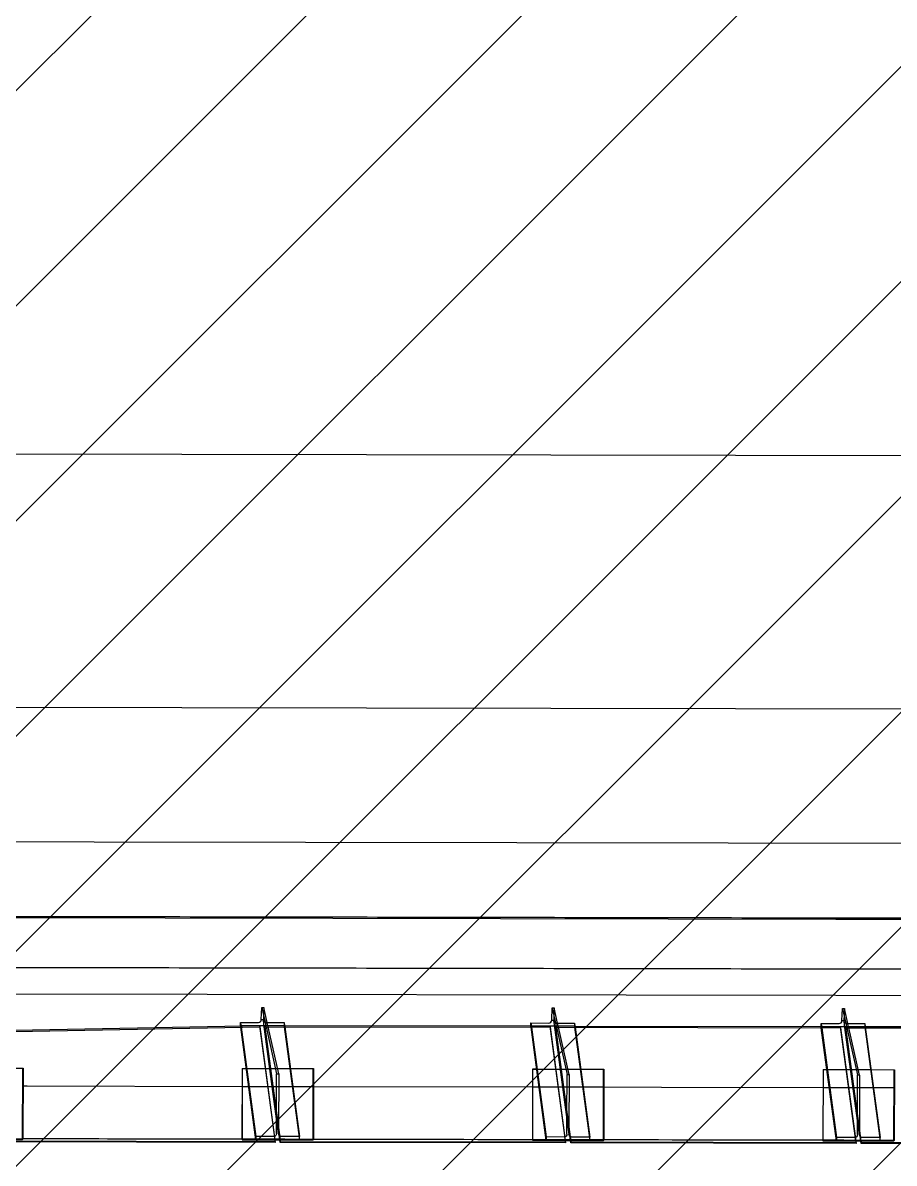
# Model space of a CAD drawing. Header units: metres. Extents: x -1147 to -802, y 5 to 567.
# Drawn here: x -1048.88 to -1045.445, y 509.454 to 513.952 of the extents above; entities that cross this region are included whole.
import ezdxf

# ---------------------------------------------------------------- set-up
doc = ezdxf.new("R2010")
doc.units = ezdxf.units.M
doc.layers.add('A-DETL-GENF', color=7, linetype='Continuous', lineweight=9)
doc.layers.add('A-GENM', color=7, linetype='Continuous', lineweight=35)

# ---------------------------------------------------------------- blocks, each defined once
blk = doc.blocks.new('T2DPAA-T2D-C3S-RW-M2D-100010_dwg-40802999-DRG-2873010 - GENERAL ARRANGEMENT PLAN')
at = {"color": 9, "lineweight": 25, "true_color": 0xc3c3c3}
for p, q in [((15.7954, -587.9912), (17.071, -592.8257)), ((16.1041, -593.0809), (14.8285, -588.2463)), ((14.317, -588.3813), (14.569, -589.3366)), ((14.0269, -588.4578), (15.0252, -592.2413)), ((13.7368, -588.5344), (14.7351, -592.3179)), ((13.5692, -589.3297), (13.5651, -589.3139)), ((13.7854, -590.149), (13.5692, -589.3297)), ((14.569, -589.3366), (15.2068, -591.7538)), ((13.7919, -590.1738), (13.7854, -590.149)), ((13.8112, -590.2467), (13.7919, -590.1738)), ((13.8157, -590.264), (13.8113, -590.2472)), ((13.8221, -590.2882), (13.8165, -590.267)), ((13.8358, -590.34), (13.8221, -590.2882)), ((13.8568, -590.4197), (13.8363, -590.3418)), ((14.0775, -591.2559), (13.8571, -590.4208)), ((14.084, -591.2806), (14.0775, -591.2559)), ((14.1032, -591.3536), (14.084, -591.2806)), ((14.1078, -591.3709), (14.1034, -591.3541)), ((14.1142, -591.3951), (14.1086, -591.3738)), ((14.1279, -591.4469), (14.1142, -591.3951)), ((14.1489, -591.5265), (14.1283, -591.4486)), ((14.207, -591.7469), (14.1492, -591.5276)), ((14.3696, -592.363), (14.207, -591.7469)), ((15.2068, -591.7538), (15.5926, -593.2158)), ((15.0252, -592.2413), (15.3025, -593.2924)), ((14.7351, -592.3179), (15.0125, -593.3689)), ((14.376, -592.3872), (14.3696, -592.363)), ((14.3952, -592.4601), (14.376, -592.3872)), ((14.3998, -592.4775), (14.3954, -592.4607)), ((14.4063, -592.5022), (14.4006, -592.4805)), ((14.4199, -592.5535), (14.4063, -592.5022)), ((14.441, -592.6336), (14.4203, -592.5553))]:
    blk.add_line(p, q, dxfattribs=at)
blk = doc.blocks.new('T2DPAA-T2D-PWC-RW-M2D-100010_RoadDesign_rvt-1-DRG-2873010 - GENERAL ARRANGEMENT PLAN')
at = {"color": 254, "lineweight": 18, "true_color": 0xe3e3e3, "rotation": 75.11694444444437}
blk.add_blockref('T2DPAA-T2D-C3S-RW-M2D-100010_dwg-40802999-DRG-2873010 - GENERAL ARRANGEMENT PLAN', (-1722.337, 648.0105), dxfattribs=at)
blk = doc.blocks.new('CappingBeam_RS39B_CB01A - CappingBeam_RS39B_CB01A-57939457-DRG-2873010 - GENERAL ARRANGEMENT PLAN')
at = {"layer": 'A-GENM', "color": 9, "lineweight": 25, "true_color": 0xbebebe}
blk.add_open_spline([(97.2598, 41.6293), (97.3052, 41.4575), (97.3786, 41.1792), (97.4521, 40.9008), (97.4802, 40.7942)], degree=3, knots=[0.63970572, 0.63970572, 0.63970572, 0.63970572, 0.66666667, 0.68339581, 0.68339581, 0.68339581, 0.68339581], dxfattribs=at)
at = {"layer": 'A-GENM', "color": 253, "lineweight": 25, "true_color": 0xa3a3a3}
for points in [[(97.2598, 41.6293), (97.3052, 41.4575), (97.3505, 41.2858), (97.3958, 41.114)], [(97.3958, 41.114), (97.4239, 41.0074), (97.4521, 40.9008), (97.4802, 40.7942)], [(97.4802, 40.7942), (97.4847, 40.777), (97.4893, 40.7597), (97.4938, 40.7425)], [(97.4938, 40.7425), (97.5003, 40.7182), (97.5067, 40.6938), (97.5131, 40.6695)], [(97.5132, 40.669), (97.5149, 40.6627), (97.5165, 40.6565), (97.5182, 40.6502)], [(97.5182, 40.6502), (97.5247, 40.6255), (97.5312, 40.6009), (97.5377, 40.5762)], [(97.5378, 40.5757), (97.5424, 40.5583), (97.547, 40.5409), (97.5516, 40.5235)], [(97.5519, 40.5224), (97.6253, 40.2441), (97.6988, 39.9657), (97.7722, 39.6873)], [(97.7722, 39.6873), (97.7768, 39.6701), (97.7814, 39.6528), (97.7859, 39.6356)], [(97.7859, 39.6356), (97.7923, 39.6113), (97.7987, 39.587), (97.8051, 39.5627)], [(97.8053, 39.5621), (97.8069, 39.5559), (97.8086, 39.5496), (97.8103, 39.5433)], [(97.8103, 39.5433), (97.8122, 39.5359), (97.8142, 39.5285), (97.8161, 39.5211)], [(97.8161, 39.5211), (97.8207, 39.5039), (97.8252, 39.4866), (97.8298, 39.4693)], [(97.8299, 39.4689), (97.8345, 39.4515), (97.8391, 39.4341), (97.8437, 39.4167)], [(97.844, 39.4156), (97.9174, 39.1371), (97.9909, 38.8587), (98.0644, 38.5802)], [(98.0644, 38.5802), (98.0689, 38.563), (98.0735, 38.5457), (98.078, 38.5285)], [(98.078, 38.5285), (98.0844, 38.5042), (98.0908, 38.4799), (98.0973, 38.4556)], [(98.0974, 38.455), (98.0991, 38.4488), (98.1007, 38.4425), (98.1024, 38.4362)], [(98.1024, 38.4362), (98.1089, 38.4115), (98.1154, 38.3869), (98.1219, 38.3622)], [(98.122, 38.3618), (98.1266, 38.3444), (98.1312, 38.327), (98.1358, 38.3096)]]:
    blk.add_open_spline(points, degree=3, dxfattribs=at)
at = {"layer": 'A-GENM', "color": 9, "lineweight": 25, "true_color": 0xbebebe}
for points in [[(97.4802, 40.7942), (97.4847, 40.777), (97.4893, 40.7597), (97.4938, 40.7425)], [(97.4938, 40.7425), (97.5003, 40.7182), (97.5067, 40.6938), (97.5131, 40.6695)], [(97.5132, 40.669), (97.5149, 40.6627), (97.5165, 40.6565), (97.5182, 40.6502)], [(97.5182, 40.6502), (97.5247, 40.6255), (97.5312, 40.6009), (97.5377, 40.5762)], [(97.5378, 40.5757), (97.5424, 40.5583), (97.547, 40.5409), (97.5516, 40.5235)], [(97.5519, 40.5224), (97.6253, 40.2441), (97.6988, 39.9657), (97.7722, 39.6873)], [(97.7722, 39.6873), (97.7768, 39.6701), (97.7814, 39.6528), (97.7859, 39.6356)], [(97.7859, 39.6356), (97.7923, 39.6113), (97.7987, 39.587), (97.8051, 39.5627)], [(97.8053, 39.5621), (97.8069, 39.5559), (97.8086, 39.5496), (97.8103, 39.5433)], [(97.8103, 39.5433), (97.8122, 39.5359), (97.8142, 39.5285), (97.8161, 39.5211)], [(97.8161, 39.5211), (97.8207, 39.5039), (97.8252, 39.4866), (97.8298, 39.4693)], [(97.8299, 39.4689), (97.8345, 39.4515), (97.8391, 39.4341), (97.8437, 39.4167)], [(97.844, 39.4156), (97.9174, 39.1371), (97.9909, 38.8587), (98.0644, 38.5802)], [(98.0644, 38.5802), (98.0689, 38.563), (98.0735, 38.5457), (98.078, 38.5285)], [(98.078, 38.5285), (98.0844, 38.5042), (98.0908, 38.4799), (98.0973, 38.4556)], [(98.0974, 38.455), (98.0991, 38.4488), (98.1007, 38.4425), (98.1024, 38.4362)], [(98.1024, 38.4362), (98.1089, 38.4115), (98.1154, 38.3869), (98.1219, 38.3622)], [(98.122, 38.3618), (98.1266, 38.3444), (98.1312, 38.327), (98.1358, 38.3096)]]:
    blk.add_open_spline(points, degree=3, dxfattribs=at)
blk = doc.blocks.new('SCR_NW_3 - SCR_NW_3-66978935-DRG-2873010 - GENERAL ARRANGEMENT PLAN')
at = {"layer": 'A-GENM', "color": 253, "lineweight": 25, "true_color": 0xa3a3a3}
for p, q in [((0.0629, 0.4559), (0, 0)), ((0, -0.004), (0.0629, 0.452)), ((0.0629, 0.452), (0.0629, 0.4559)), ((0.0629, 0.4559), (0.1388, 0.4559)), ((1.1876, 0.452), (0.0629, 0.452)), ((0.1388, 0.4559), (1.1116, 0.4559)), ((1.1116, 0.4559), (1.1876, 0.4559)), ((1.1247, -0.004), (1.1876, 0.452)), ((1.1876, 0.4559), (1.1256, 0.006)), ((1.1876, 0.452), (1.1876, 0.4559)), ((0, 0), (0, -0.0039)), ((1.1247, 0), (0.0006, 0)), ((1.1256, 0.006), (1.1247, 0)), ((0, -0.0039), (1.1247, -0.004)), ((1.1247, 0), (1.1247, -0.004))]:
    blk.add_line(p, q, dxfattribs=at)
blk = doc.blocks.new('SCR_NW_4 - SCR_NW_4-66978936-DRG-2873010 - GENERAL ARRANGEMENT PLAN')
at = {"layer": 'A-GENM', "color": 253, "lineweight": 25, "true_color": 0xa3a3a3}
for p, q in [((0.0628, 0.452), (0, -0.0039)), ((0.0008, 0.006), (0.0628, 0.4559)), ((0.0629, 0.452), (0.0629, 0.4559)), ((0.0629, 0.4559), (1.1108, 0.4559)), ((1.1867, 0.452), (0.0629, 0.452)), ((1.1108, 0.4559), (1.1867, 0.4559)), ((1.1862, 0.4519), (1.125, 0)), ((1.125, -0.004), (1.1867, 0.4519)), ((1.1867, 0.4559), (1.1862, 0.452)), ((1.1867, 0.452), (1.1867, 0.4559)), ((0, 0), (0.0008, 0.006)), ((0, 0), (0, -0.0039)), ((1.125, 0), (0.0006, 0)), ((0, -0.0039), (1.125, -0.004)), ((1.125, 0), (1.125, -0.004))]:
    blk.add_line(p, q, dxfattribs=at)
blk = doc.blocks.new('SCR_NW_5 - SCR_NW_5-66978937-DRG-2873010 - GENERAL ARRANGEMENT PLAN')
at = {"layer": 'A-GENM', "color": 253, "lineweight": 25, "true_color": 0xa3a3a3}
for p, q in [((0.0618, 0.452), (0, -0.0039)), ((0.0008, 0.006), (0.0618, 0.4559)), ((0.0618, 0.4559), (0.0618, 0.452)), ((0.0618, 0.4559), (1.1105, 0.4559)), ((1.1865, 0.452), (0.0618, 0.452)), ((1.1105, 0.4559), (1.1865, 0.4559)), ((1.1248, -0.0039), (1.1865, 0.452)), ((1.1859, 0.452), (1.1256, 0.006)), ((1.1865, 0.4559), (1.1859, 0.452)), ((1.1865, 0.4559), (1.1865, 0.452)), ((0, 0), (0.0008, 0.006)), ((0, 0), (0, -0.0039)), ((1.1248, 0), (0.0006, 0)), ((1.1256, 0.006), (1.1248, 0)), ((1.1248, -0.0039), (1.1248, 0)), ((0, -0.0039), (1.1248, -0.0039))]:
    blk.add_line(p, q, dxfattribs=at)
blk = doc.blocks.new('SCR_NW_6 - SCR_NW_6-66978938-DRG-2873010 - GENERAL ARRANGEMENT PLAN')
at = {"layer": 'A-GENM', "color": 253, "lineweight": 25, "true_color": 0xa3a3a3}
for p, q in [((0.0617, 0.4517), (0, -0.0039)), ((0.0008, 0.006), (0.0617, 0.4557)), ((0.0617, 0.4557), (0.0617, 0.4518)), ((0.0617, 0.4557), (1.1833, 0.4322)), ((1.1833, 0.4282), (0.0617, 0.4518)), ((1.1833, 0.4281), (1.1248, -0.004)), ((1.1256, 0.006), (1.1828, 0.4281)), ((1.1828, 0.4282), (1.1833, 0.4319)), ((1.1833, 0.4322), (1.1833, 0.4282)), ((0, 0), (0.0008, 0.006)), ((0, 0), (0, -0.0039)), ((1.1248, 0), (0.0006, 0)), ((1.1247, 0), (1.1256, 0.006)), ((1.1248, -0.004), (1.1248, 0)), ((0, -0.0039), (1.1248, -0.004))]:
    blk.add_line(p, q, dxfattribs=at)
blk = doc.blocks.new('PLATE ph - PLATE ph-V5-DRG-2873010 - GENERAL ARRANGEMENT PLAN')
at = {"layer": 'A-GENM', "color": 253, "lineweight": 25, "true_color": 0xa3a3a3}
for p, q in [((-1146.1557, 509.8219), (-1146.1562, 509.5419)), ((-1146.1557, 509.8219), (-1146.1546, 509.8232)), ((-1146.1403, 509.8218), (-1146.1557, 509.8219)), ((-1146.1551, 509.5433), (-1146.1546, 509.8219)), ((-1146.1546, 509.8232), (-1146.1405, 509.8232)), ((-1146.1405, 509.8232), (-1146.0651, 509.823)), ((-1146.0649, 509.8217), (-1146.1403, 509.8218)), ((-1146.0645, 509.823), (-1146.0471, 509.8229)), ((-1146.0469, 509.8216), (-1146.0643, 509.8217)), ((-1146.0428, 509.8229), (-1146.0166, 509.8229)), ((-1146.0163, 509.8216), (-1146.0426, 509.8216)), ((-1146.0166, 509.8229), (-1145.9685, 509.8228)), ((-1145.9684, 509.8214), (-1146.0163, 509.8216)), ((-1145.9667, 509.8228), (-1145.8746, 509.8225)), ((-1145.8758, 509.8212), (-1145.9665, 509.8214)), ((-1145.8763, 509.5413), (-1145.8758, 509.8212)), ((-1145.8746, 509.8225), (-1145.8758, 509.8212)), ((-1145.8746, 509.8225), (-1145.8751, 509.5426)), ((-1146.1551, 509.5433), (-1146.1562, 509.5419)), ((-1146.1562, 509.5419), (-1146.0268, 509.5417)), ((-1146.1024, 509.5431), (-1146.1551, 509.5433)), ((-1146.027, 509.543), (-1146.1024, 509.5431)), ((-1146.0268, 509.5417), (-1146.0068, 509.5416)), ((-1146.007, 509.5429), (-1146.0264, 509.543)), ((-1145.9304, 509.5428), (-1146.007, 509.5429)), ((-1146.0068, 509.5416), (-1145.8763, 509.5413)), ((-1145.8763, 509.5426), (-1145.9304, 509.5428)), ((-1145.8763, 509.5413), (-1145.8751, 509.5426))]:
    blk.add_line(p, q, dxfattribs=at)
blk = doc.blocks.new('PLATE ph - PLATE ph-V6-DRG-2873010 - GENERAL ARRANGEMENT PLAN')
at = {"layer": 'A-GENM', "color": 253, "lineweight": 25, "true_color": 0xa3a3a3}
for p, q in [((-1147.3007, 509.8239), (-1147.3012, 509.544)), ((-1147.3007, 509.8239), (-1147.2996, 509.8252)), ((-1147.2846, 509.8239), (-1147.3007, 509.8239)), ((-1147.3001, 509.5453), (-1147.2996, 509.8239)), ((-1147.2996, 509.8252), (-1147.2848, 509.8252)), ((-1147.2848, 509.8252), (-1147.2094, 509.825)), ((-1147.2092, 509.8237), (-1147.2846, 509.8239)), ((-1147.2088, 509.825), (-1147.1915, 509.825)), ((-1147.1913, 509.8237), (-1147.2087, 509.8237)), ((-1147.1872, 509.825), (-1147.1615, 509.8249)), ((-1147.1612, 509.8236), (-1147.1871, 509.8236)), ((-1147.1615, 509.8249), (-1147.1129, 509.8248)), ((-1147.1127, 509.8235), (-1147.1612, 509.8236)), ((-1147.1111, 509.8248), (-1147.0196, 509.8246)), ((-1147.0208, 509.8233), (-1147.1109, 509.8235)), ((-1147.0213, 509.5433), (-1147.0208, 509.8233)), ((-1147.0196, 509.8246), (-1147.0208, 509.8233)), ((-1147.0196, 509.8246), (-1147.0201, 509.5447)), ((-1147.3001, 509.5453), (-1147.3012, 509.544)), ((-1147.3012, 509.544), (-1147.1718, 509.5437)), ((-1147.2474, 509.5452), (-1147.3001, 509.5453)), ((-1147.172, 509.545), (-1147.2474, 509.5452)), ((-1147.1718, 509.5437), (-1147.1518, 509.5436)), ((-1147.152, 509.545), (-1147.1714, 509.545)), ((-1147.0754, 509.5448), (-1147.152, 509.545)), ((-1147.1518, 509.5436), (-1147.0213, 509.5433)), ((-1147.0213, 509.5447), (-1147.0754, 509.5448)), ((-1147.0213, 509.5433), (-1147.0201, 509.5447))]:
    blk.add_line(p, q, dxfattribs=at)
blk = doc.blocks.new('PLATE ph - PLATE ph-V7-DRG-2873010 - GENERAL ARRANGEMENT PLAN')
at = {"layer": 'A-GENM', "color": 253, "lineweight": 25, "true_color": 0xa3a3a3}
for p, q in [((-1148.4455, 509.8259), (-1148.446, 509.546)), ((-1148.4455, 509.8259), (-1148.4443, 509.8273)), ((-1148.4294, 509.8259), (-1148.4455, 509.8259)), ((-1148.4448, 509.5473), (-1148.4443, 509.8259)), ((-1148.4443, 509.8273), (-1148.4296, 509.8272)), ((-1148.4296, 509.8272), (-1148.3541, 509.827)), ((-1148.3539, 509.8257), (-1148.4294, 509.8259)), ((-1148.3536, 509.827), (-1148.3362, 509.827)), ((-1148.3361, 509.8257), (-1148.3534, 509.8257)), ((-1148.332, 509.827), (-1148.3063, 509.8269)), ((-1148.306, 509.8256), (-1148.3318, 509.8257)), ((-1148.3063, 509.8269), (-1148.2576, 509.8268)), ((-1148.2574, 509.8255), (-1148.306, 509.8256)), ((-1148.2558, 509.8268), (-1148.1644, 509.8266)), ((-1148.1655, 509.8253), (-1148.2556, 509.8255)), ((-1148.166, 509.5454), (-1148.1655, 509.8253)), ((-1148.1644, 509.8266), (-1148.1655, 509.8253)), ((-1148.1644, 509.8266), (-1148.1649, 509.5467)), ((-1148.4448, 509.5473), (-1148.446, 509.546)), ((-1148.446, 509.546), (-1148.3166, 509.5457)), ((-1148.3921, 509.5472), (-1148.4448, 509.5473)), ((-1148.3167, 509.547), (-1148.3921, 509.5472)), ((-1148.3166, 509.5457), (-1148.2965, 509.5457)), ((-1148.2967, 509.547), (-1148.3162, 509.547)), ((-1148.2202, 509.5468), (-1148.2967, 509.547)), ((-1148.2965, 509.5457), (-1148.166, 509.5454)), ((-1148.166, 509.5467), (-1148.2202, 509.5468)), ((-1148.166, 509.5454), (-1148.1649, 509.5467))]:
    blk.add_line(p, q, dxfattribs=at)
blk = doc.blocks.new('PLATE ph - PLATE ph-V8-DRG-2873010 - GENERAL ARRANGEMENT PLAN')
at = {"layer": 'A-GENM', "color": 253, "lineweight": 25, "true_color": 0xa3a3a3}
for p, q in [((-1149.5902, 509.828), (-1149.5907, 509.5481)), ((-1149.5902, 509.828), (-1149.5891, 509.8293)), ((-1149.5741, 509.8279), (-1149.5902, 509.828)), ((-1149.5896, 509.5494), (-1149.5891, 509.828)), ((-1149.5891, 509.8293), (-1149.5743, 509.8293)), ((-1149.5743, 509.8293), (-1149.4989, 509.8291)), ((-1149.4987, 509.8278), (-1149.5741, 509.8279)), ((-1149.4983, 509.8291), (-1149.481, 509.829)), ((-1149.4808, 509.8277), (-1149.4982, 509.8278)), ((-1149.4789, 509.829), (-1149.4765, 509.829)), ((-1149.4764, 509.8277), (-1149.4787, 509.8277)), ((-1149.4759, 509.829), (-1149.451, 509.829)), ((-1149.4508, 509.8277), (-1149.4757, 509.8277)), ((-1149.451, 509.829), (-1149.4024, 509.8289)), ((-1149.4022, 509.8275), (-1149.4508, 509.8277)), ((-1149.4006, 509.8289), (-1149.3091, 509.8287)), ((-1149.3103, 509.8273), (-1149.4004, 509.8275)), ((-1149.3108, 509.5474), (-1149.3103, 509.8273)), ((-1149.3091, 509.8287), (-1149.3103, 509.8273)), ((-1149.3091, 509.8287), (-1149.3096, 509.5487)), ((-1149.5896, 509.5494), (-1149.5907, 509.5481)), ((-1149.5907, 509.5481), (-1149.4613, 509.5478)), ((-1149.5369, 509.5493), (-1149.5896, 509.5494)), ((-1149.4615, 509.5491), (-1149.5369, 509.5493)), ((-1149.4613, 509.5478), (-1149.4413, 509.5477)), ((-1149.4415, 509.549), (-1149.461, 509.5491)), ((-1149.3649, 509.5489), (-1149.4415, 509.549)), ((-1149.4413, 509.5477), (-1149.3108, 509.5474)), ((-1149.3108, 509.5487), (-1149.3649, 509.5489)), ((-1149.3108, 509.5474), (-1149.3096, 509.5487))]:
    blk.add_line(p, q, dxfattribs=at)
blk = doc.blocks.new('POST_3000_1C_360UB2 - 1C-68650420-DRG-2873010 - GENERAL ARRANGEMENT PLAN')
at = {"layer": 'A-GENM', "color": 253, "lineweight": 25, "true_color": 0xa3a3a3}
for p, q in [((-1146.0813, 510.0164), (-1146.0796, 510.0643)), ((-1146.0796, 510.0643), (-1146.0727, 510.0341)), ((-1146.0796, 510.0643), (-1146.0716, 510.0643)), ((-1146.0716, 510.0643), (-1146.0733, 510.0164)), ((-1146.058, 510.0045), (-1146.0716, 510.0643)), ((-1146.1635, 509.9919), (-1146.1634, 510.0047)), ((-1145.9915, 509.9915), (-1146.1635, 509.9919)), ((-1146.1629, 509.9879), (-1146.1635, 509.9918)), ((-1146.1634, 510.0047), (-1146.1617, 509.9922)), ((-1146.1634, 510.0047), (-1146.0928, 510.0046)), ((-1146.1616, 509.9918), (-1146.1611, 509.9879)), ((-1146.0813, 510.0158), (-1146.0813, 510.0164)), ((-1146.0813, 510.0164), (-1146.0733, 510.0164)), ((-1146.0733, 510.0164), (-1146.0733, 510.0158)), ((-1146.071, 509.9976), (-1146.0732, 510.0142)), ((-1146.0727, 510.034), (-1146.0664, 510.0063)), ((-1146.0121, 509.5648), (-1146.071, 509.9976)), ((-1146.066, 510.0045), (-1146.063, 509.9916)), ((-1146.0628, 509.9905), (-1146.0621, 509.9877)), ((-1146.062, 510.0045), (-1145.9914, 510.0043)), ((-1146.055, 509.9916), (-1146.0578, 510.0037)), ((-1146.0541, 509.9877), (-1146.055, 509.9916)), ((-1145.9914, 510.0043), (-1145.9915, 509.9915)), ((-1145.9915, 509.9915), (-1145.9303, 509.5414)), ((-1145.9914, 510.0043), (-1145.9897, 509.9915)), ((-1145.9897, 509.9915), (-1145.9302, 509.5546)), ((-1146.1022, 509.5418), (-1146.1629, 509.9878)), ((-1146.1611, 509.9878), (-1146.1022, 509.555)), ((-1146.0621, 509.9877), (-1146.0198, 509.8016)), ((-1146.0118, 509.8015), (-1146.0541, 509.9877)), ((-1146.0201, 509.6392), (-1146.0198, 509.8016)), ((-1146.0198, 509.8016), (-1146.0118, 509.8015)), ((-1146.0118, 509.8015), (-1146.0122, 509.5812)), ((-1146.0201, 509.6244), (-1146.0201, 509.6392)), ((-1146.0202, 509.5664), (-1146.0201, 509.6244)), ((-1146.1022, 509.555), (-1146.1022, 509.5418)), ((-1146.0316, 509.5549), (-1146.1022, 509.555)), ((-1146.0268, 509.5417), (-1146.1022, 509.5418)), ((-1146.0301, 509.555), (-1146.0316, 509.5549)), ((-1146.0286, 509.5553), (-1146.0301, 509.555)), ((-1146.0272, 509.5557), (-1146.0286, 509.5553)), ((-1146.0068, 509.5416), (-1146.0268, 509.5417)), ((-1146.0122, 509.5812), (-1146.0122, 509.5664)), ((-1146.0078, 509.5572), (-1146.0089, 509.5582)), ((-1146.0065, 509.5564), (-1146.0078, 509.5572)), ((-1145.9303, 509.5414), (-1146.0068, 509.5416)), ((-1146.0052, 509.5557), (-1146.0065, 509.5564)), ((-1146.0038, 509.5552), (-1146.0052, 509.5557)), ((-1146.0023, 509.5549), (-1146.0038, 509.5552)), ((-1146.0008, 509.5548), (-1146.0023, 509.5549)), ((-1145.9321, 509.5546), (-1146.0008, 509.5548)), ((-1145.9303, 509.5414), (-1145.9302, 509.5546))]:
    blk.add_line(p, q, dxfattribs=at)
at = {"layer": 'A-GENM', "color": 253, "lineweight": 25, "true_color": 0xa3a3a3, "flags": 128}
for points in [[(-1146.0235, 509.5583), (-1146.0246, 509.5573), (-1146.0259, 509.5564), (-1146.0272, 509.5557)], [(-1146.0202, 509.5664), (-1146.0211, 509.562), (-1146.0235, 509.5583)], [(-1146.0091, 509.5585), (-1146.0114, 509.562), (-1146.0122, 509.5664)]]:
    blk.add_lwpolyline(points, dxfattribs=at)
at = {"layer": 'A-GENM', "color": 253, "lineweight": 25, "true_color": 0xa3a3a3}
for centre, start_param, end_param in [((-1146.0927, 510.0158), 4.573281, 6.144078), ((-1146.062, 510.0158), 3.002485, 4.573281)]:
    blk.add_ellipse(centre, major_axis=(0.0113, 0.0015), ratio=0.988473, start_param=start_param, end_param=end_param, dxfattribs=at)
blk = doc.blocks.new('POST_3000_1C_360UB2 - 1C-68650421-DRG-2873010 - GENERAL ARRANGEMENT PLAN')
at = {"layer": 'A-GENM', "color": 253, "lineweight": 25, "true_color": 0xa3a3a3}
for p, q in [((-1147.2252, 510.0184), (-1147.2235, 510.0664)), ((-1147.2235, 510.0664), (-1147.2166, 510.0356)), ((-1147.2235, 510.0664), (-1147.2155, 510.0664)), ((-1147.2155, 510.0664), (-1147.2172, 510.0184)), ((-1147.2166, 510.0355), (-1147.2106, 510.0084)), ((-1147.2021, 510.0065), (-1147.2155, 510.0664)), ((-1147.3074, 509.9939), (-1147.3073, 510.0068)), ((-1147.3068, 509.9899), (-1147.3074, 509.9939)), ((-1147.1354, 509.9935), (-1147.3074, 509.9939)), ((-1147.3073, 510.0068), (-1147.3056, 509.9942)), ((-1147.3073, 510.0068), (-1147.2367, 510.0066)), ((-1147.2472, 509.5439), (-1147.3068, 509.9899)), ((-1147.3056, 509.9938), (-1147.305, 509.9899)), ((-1147.305, 509.9899), (-1147.2472, 509.5571)), ((-1147.2253, 510.0178), (-1147.2252, 510.0184)), ((-1147.2252, 510.0184), (-1147.2172, 510.0184)), ((-1147.2172, 510.0184), (-1147.2173, 510.0178)), ((-1147.2149, 509.9996), (-1147.2172, 510.0163)), ((-1147.1571, 509.5668), (-1147.2149, 509.9996)), ((-1147.2101, 510.0065), (-1147.2073, 509.9937)), ((-1147.2073, 509.9937), (-1147.2067, 509.9912)), ((-1147.2064, 509.9897), (-1147.1648, 509.8036)), ((-1147.2059, 510.0065), (-1147.1353, 510.0064)), ((-1147.1993, 509.9937), (-1147.202, 510.0058)), ((-1147.1984, 509.9897), (-1147.1993, 509.9937)), ((-1147.1568, 509.8036), (-1147.1984, 509.9897)), ((-1147.1353, 510.0064), (-1147.1354, 509.9935)), ((-1147.1354, 509.9935), (-1147.1349, 509.9896)), ((-1147.1353, 510.0064), (-1147.1336, 509.9935)), ((-1147.1349, 509.9896), (-1147.0753, 509.5435)), ((-1147.1336, 509.9935), (-1147.1331, 509.9896)), ((-1147.1331, 509.9896), (-1147.0752, 509.5567)), ((-1147.1651, 509.6431), (-1147.1648, 509.8036)), ((-1147.1648, 509.8036), (-1147.1568, 509.8036)), ((-1147.1568, 509.8036), (-1147.1572, 509.584)), ((-1147.1651, 509.6275), (-1147.1651, 509.6431)), ((-1147.1652, 509.5684), (-1147.1651, 509.6275)), ((-1147.2472, 509.5571), (-1147.2472, 509.5439)), ((-1147.1766, 509.5569), (-1147.2472, 509.5571)), ((-1147.1718, 509.5437), (-1147.2472, 509.5439)), ((-1147.1751, 509.557), (-1147.1766, 509.5569)), ((-1147.1736, 509.5573), (-1147.1751, 509.557)), ((-1147.1722, 509.5578), (-1147.1736, 509.5573)), ((-1147.1518, 509.5436), (-1147.1718, 509.5437)), ((-1147.1572, 509.584), (-1147.1572, 509.5684)), ((-1147.1528, 509.5593), (-1147.1539, 509.5603)), ((-1147.1515, 509.5584), (-1147.1528, 509.5593)), ((-1147.0753, 509.5435), (-1147.1518, 509.5436)), ((-1147.1502, 509.5577), (-1147.1515, 509.5584)), ((-1147.1488, 509.5572), (-1147.1502, 509.5577)), ((-1147.1473, 509.5569), (-1147.1488, 509.5572)), ((-1147.1458, 509.5568), (-1147.1473, 509.5569)), ((-1147.077, 509.5567), (-1147.1458, 509.5568)), ((-1147.0753, 509.5435), (-1147.0752, 509.5567))]:
    blk.add_line(p, q, dxfattribs=at)
at = {"layer": 'A-GENM', "color": 253, "lineweight": 25, "true_color": 0xa3a3a3, "flags": 128}
for points in [[(-1147.1685, 509.5603), (-1147.1696, 509.5593), (-1147.1709, 509.5585), (-1147.1722, 509.5578)], [(-1147.1652, 509.5684), (-1147.1661, 509.564), (-1147.1685, 509.5603)], [(-1147.1541, 509.5604), (-1147.1563, 509.564), (-1147.1572, 509.5684)]]:
    blk.add_lwpolyline(points, dxfattribs=at)
at = {"layer": 'A-GENM', "color": 253, "lineweight": 25, "true_color": 0xa3a3a3}
for centre, start_param, end_param in [((-1147.2366, 510.0179), 4.575698, 6.146495), ((-1147.2059, 510.0178), 3.004902, 4.575698)]:
    blk.add_ellipse(centre, major_axis=(0.0113, 0.0015), ratio=0.988481, start_param=start_param, end_param=end_param, dxfattribs=at)
blk = doc.blocks.new('POST_3000_1C_360UB2 - 1C-68650422-DRG-2873010 - GENERAL ARRANGEMENT PLAN')
at = {"layer": 'A-GENM', "color": 253, "lineweight": 25, "true_color": 0xa3a3a3}
for p, q in [((-1148.37, 510.0205), (-1148.3683, 510.0684)), ((-1148.3683, 510.0684), (-1148.3614, 510.0376)), ((-1148.3683, 510.0684), (-1148.3603, 510.0684)), ((-1148.3603, 510.0684), (-1148.362, 510.0204)), ((-1148.3614, 510.0376), (-1148.3553, 510.0105)), ((-1148.3469, 510.0085), (-1148.3603, 510.0684)), ((-1148.4521, 509.9959), (-1148.452, 510.0088)), ((-1148.2802, 509.9955), (-1148.4521, 509.9959)), ((-1148.452, 510.0088), (-1148.4504, 509.9962)), ((-1148.452, 510.0088), (-1148.3815, 510.0086)), ((-1148.4513, 509.9901), (-1148.4519, 509.9941)), ((-1148.392, 509.5459), (-1148.4513, 509.9901)), ((-1148.4501, 509.9941), (-1148.4496, 509.9902)), ((-1148.4496, 509.9901), (-1148.3919, 509.5591)), ((-1148.37, 510.0199), (-1148.37, 510.0205)), ((-1148.37, 510.0205), (-1148.362, 510.0204)), ((-1148.362, 510.0204), (-1148.362, 510.0199)), ((-1148.3597, 510.0016), (-1148.3619, 510.0183)), ((-1148.3018, 509.5689), (-1148.3597, 510.0016)), ((-1148.3549, 510.0086), (-1148.352, 509.9957)), ((-1148.352, 509.9957), (-1148.3515, 509.9933)), ((-1148.3511, 509.9917), (-1148.3095, 509.8056)), ((-1148.3507, 510.0086), (-1148.2801, 510.0084)), ((-1148.344, 509.9957), (-1148.3467, 510.0078)), ((-1148.3431, 509.9917), (-1148.344, 509.9957)), ((-1148.3015, 509.8056), (-1148.3431, 509.9917)), ((-1148.2801, 510.0084), (-1148.2802, 509.9955)), ((-1148.2802, 509.9955), (-1148.2796, 509.9916)), ((-1148.2801, 510.0084), (-1148.2784, 509.9956)), ((-1148.2796, 509.9916), (-1148.22, 509.5455)), ((-1148.2784, 509.9956), (-1148.2778, 509.9916)), ((-1148.2778, 509.9916), (-1148.22, 509.5587)), ((-1148.3098, 509.6451), (-1148.3095, 509.8056)), ((-1148.3095, 509.8056), (-1148.3015, 509.8056)), ((-1148.3015, 509.8056), (-1148.3019, 509.586)), ((-1148.3098, 509.6295), (-1148.3098, 509.6451)), ((-1148.3099, 509.5705), (-1148.3098, 509.6295)), ((-1148.3019, 509.586), (-1148.3019, 509.5705)), ((-1148.3919, 509.5591), (-1148.392, 509.5459)), ((-1148.3166, 509.5457), (-1148.392, 509.5459)), ((-1148.3214, 509.5589), (-1148.3919, 509.5591)), ((-1148.3199, 509.559), (-1148.3214, 509.5589)), ((-1148.3184, 509.5593), (-1148.3199, 509.559)), ((-1148.317, 509.5598), (-1148.3184, 509.5593)), ((-1148.2965, 509.5457), (-1148.3166, 509.5457)), ((-1148.2975, 509.5613), (-1148.2987, 509.5623)), ((-1148.2963, 509.5604), (-1148.2975, 509.5613)), ((-1148.22, 509.5455), (-1148.2965, 509.5457)), ((-1148.295, 509.5598), (-1148.2963, 509.5604)), ((-1148.2935, 509.5593), (-1148.295, 509.5598)), ((-1148.2921, 509.559), (-1148.2935, 509.5593)), ((-1148.2906, 509.5589), (-1148.2921, 509.559)), ((-1148.2218, 509.5587), (-1148.2906, 509.5589)), ((-1148.22, 509.5455), (-1148.22, 509.5587))]:
    blk.add_line(p, q, dxfattribs=at)
at = {"layer": 'A-GENM', "color": 253, "lineweight": 25, "true_color": 0xa3a3a3, "flags": 128}
for points in [[(-1148.3133, 509.5623), (-1148.3144, 509.5613), (-1148.3156, 509.5605), (-1148.317, 509.5598)], [(-1148.3099, 509.5705), (-1148.3108, 509.5661), (-1148.3133, 509.5623)], [(-1148.2988, 509.5625), (-1148.3011, 509.5661), (-1148.3019, 509.5705)]]:
    blk.add_lwpolyline(points, dxfattribs=at)
at = {"layer": 'A-GENM', "color": 253, "lineweight": 25, "true_color": 0xa3a3a3}
for centre, start_param, end_param in [((-1148.3814, 510.0199), 4.575698, 6.146495), ((-1148.3506, 510.0198), 3.004902, 4.575698)]:
    blk.add_ellipse(centre, major_axis=(0.0113, 0.0015), ratio=0.988481, start_param=start_param, end_param=end_param, dxfattribs=at)
blk = doc.blocks.new('Top of Pavement - RL A - Top of Pavement - RL A-68818558-DRG-2873010 - GENERAL ARRANGEMENT PLAN')
at = {"layer": 'A-GENM', "color": 253, "lineweight": 25, "true_color": 0xa3a3a3}
for points, knots in [([(105.5679, 13.5723), (105.5575, 13.6117), (105.5192, 13.7567), (105.453, 14.0076), (105.3414, 14.4307), (105.2019, 14.9595), (105.0344, 15.5941), (104.867, 16.2288), (104.6995, 16.8634), (104.56, 17.3922), (104.4483, 17.8153), (104.3646, 18.1326), (104.2809, 18.4499), (104.1692, 18.873), (104.0297, 19.4019), (103.8622, 20.0365), (103.639, 20.8827), (103.4157, 21.7288), (103.1924, 22.575), (103.025, 23.2096), (102.8575, 23.8442), (102.6342, 24.6904), (102.411, 25.5365), (102.1877, 26.3827), (102.0202, 27.0173), (101.8807, 27.5462), (101.7691, 27.9693), (101.6853, 28.2866), (101.6016, 28.6039), (101.49, 29.0269), (101.3504, 29.5558), (101.183, 30.1904), (101.0155, 30.825), (100.8481, 31.4596), (100.7086, 31.9884), (100.5969, 32.4115), (100.5132, 32.7288), (100.4295, 33.0461), (100.3458, 33.3634), (100.262, 33.6807), (100.1504, 34.1038), (100.0109, 34.6326), (99.8434, 35.2672), (99.676, 35.9018), (99.5085, 36.5364), (99.3411, 37.171), (99.2015, 37.6998), (99.0899, 38.1229), (99.0062, 38.4402), (98.9225, 38.7574), (98.8108, 39.1805), (98.6713, 39.7093), (98.5039, 40.3439), (98.3364, 40.9785), (98.169, 41.613), (98.0016, 42.2476), (97.8341, 42.8822), (97.6667, 43.5167), (97.4992, 44.1513), (97.3318, 44.7858), (97.2121, 45.2394), (97.1482, 45.4815), (97.1402, 45.5121)], [0.4673373, 0.4673373, 0.4673373, 0.4673373, 0.4681818, 0.4704545, 0.4727273, 0.4772727, 0.4818182, 0.4863636, 0.4909091, 0.4954545, 0.4977273, 0.5, 0.5022727, 0.5045455, 0.5090909, 0.5136364, 0.5181818, 0.5272727, 0.5318182, 0.5363636, 0.5409091, 0.5454545, 0.5545455, 0.5590909, 0.5636364, 0.5681818, 0.5704545, 0.5727273, 0.575, 0.5772727, 0.5818182, 0.5863636, 0.5909091, 0.5954545, 0.6, 0.6022727, 0.6045455, 0.6068182, 0.6090909, 0.6113636, 0.6136364, 0.6181818, 0.6227273, 0.6272727, 0.6318182, 0.6363636, 0.6409091, 0.6431818, 0.6454545, 0.6477273, 0.65, 0.6545455, 0.6590909, 0.6636364, 0.6681818, 0.6727273, 0.6772727, 0.6818182, 0.6863636, 0.6909091, 0.6954545, 0.696112, 0.696112, 0.696112, 0.696112]), ([(96.947, 45.4608), (96.9549, 45.4308), (97.0186, 45.1893), (97.1381, 44.7363), (97.3056, 44.1018), (97.473, 43.4673), (97.6404, 42.8328), (97.8078, 42.1982), (97.9753, 41.5637), (98.1427, 40.9291), (98.3101, 40.2946), (98.4776, 39.66), (98.6171, 39.1312), (98.7287, 38.7082), (98.8124, 38.3909), (98.8962, 38.0736), (99.0078, 37.6506), (99.1473, 37.1218), (99.3148, 36.4872), (99.4822, 35.8526), (99.6496, 35.2181), (99.8171, 34.5835), (99.9566, 34.0547), (100.0682, 33.6316), (100.152, 33.3144), (100.2357, 32.9971), (100.3194, 32.6798), (100.4031, 32.3625), (100.5148, 31.9394), (100.6543, 31.4106), (100.8217, 30.776), (100.9892, 30.1414), (101.1566, 29.5069), (101.2962, 28.978), (101.4078, 28.555), (101.4915, 28.2377), (101.5752, 27.9204), (101.6869, 27.4973), (101.8264, 26.9685), (101.9938, 26.3339), (102.2171, 25.4878), (102.4404, 24.6416), (102.6636, 23.7955), (102.8311, 23.1609), (102.9985, 22.5263), (103.2218, 21.6802), (103.4451, 20.8341), (103.6683, 19.9879), (103.8358, 19.3533), (103.9753, 18.8245), (104.0869, 18.4014), (104.1707, 18.0841), (104.2544, 17.7668), (104.366, 17.3437), (104.5056, 16.8149), (104.673, 16.1803), (104.8405, 15.5457), (105.0079, 14.9111), (105.1474, 14.3823), (105.2591, 13.9592), (105.3255, 13.7075), (105.364, 13.5615), (105.3746, 13.5214)], [0.3039012, 0.3039012, 0.3039012, 0.3039012, 0.3045455, 0.3090909, 0.3136364, 0.3181818, 0.3227273, 0.3272727, 0.3318182, 0.3363636, 0.3409091, 0.3454545, 0.35, 0.3522727, 0.3545455, 0.3568182, 0.3590909, 0.3636364, 0.3681818, 0.3727273, 0.3772727, 0.3818182, 0.3863636, 0.3886364, 0.3909091, 0.3931818, 0.3954545, 0.3977273, 0.4, 0.4045455, 0.4090909, 0.4136364, 0.4181818, 0.4227273, 0.425, 0.4272727, 0.4295455, 0.4318182, 0.4363636, 0.4409091, 0.4454545, 0.4545455, 0.4590909, 0.4636364, 0.4681818, 0.4727273, 0.4818182, 0.4863636, 0.4909091, 0.4954545, 0.4977273, 0.5, 0.5022727, 0.5045455, 0.5090909, 0.5136364, 0.5181818, 0.5227273, 0.5272727, 0.5295455, 0.5318182, 0.5326817, 0.5326817, 0.5326817, 0.5326817])]:
    blk.add_open_spline(points, degree=3, knots=knots, dxfattribs=at)
blk = doc.blocks.new('T2DPAA-T2D-C3S-RS-M3D-100334_rvt-1-DRG-2873010 - GENERAL ARRANGEMENT PLAN')
at = {"layer": 'A-GENM', "color": 253, "lineweight": 25, "true_color": 0xa3a3a3, "rotation": 75.11694444444437}
for name in ['Top of Pavement - RL A - Top of Pavement - RL A-68818558-DRG-2873010 - GENERAL ARRANGEMENT PLAN', 'CappingBeam_RS39B_CB01A - CappingBeam_RS39B_CB01A-57939457-DRG-2873010 - GENERAL ARRANGEMENT PLAN']:
    blk.add_blockref(name, (-1134.0578, 404.8616), dxfattribs=at)
at = {"layer": 'A-GENM', "color": 253, "lineweight": 25, "true_color": 0xa3a3a3}
for name in ['POST_3000_1C_360UB2 - 1C-68650422-DRG-2873010 - GENERAL ARRANGEMENT PLAN', 'POST_3000_1C_360UB2 - 1C-68650421-DRG-2873010 - GENERAL ARRANGEMENT PLAN', 'POST_3000_1C_360UB2 - 1C-68650420-DRG-2873010 - GENERAL ARRANGEMENT PLAN', 'PLATE ph - PLATE ph-V8-DRG-2873010 - GENERAL ARRANGEMENT PLAN', 'PLATE ph - PLATE ph-V7-DRG-2873010 - GENERAL ARRANGEMENT PLAN', 'PLATE ph - PLATE ph-V6-DRG-2873010 - GENERAL ARRANGEMENT PLAN', 'PLATE ph - PLATE ph-V5-DRG-2873010 - GENERAL ARRANGEMENT PLAN']:
    blk.add_blockref(name, (0, 0), dxfattribs=at)
at = {"layer": 'A-GENM', "color": 253, "lineweight": 25, "true_color": 0xa3a3a3, "extrusion": (0, 0, -1)}
for name, p, rotation in [('SCR_NW_6 - SCR_NW_6-66978938-DRG-2873010 - GENERAL ARRANGEMENT PLAN', (1148.3152, 509.5397), 0.1018524984982008), ('SCR_NW_5 - SCR_NW_5-66978937-DRG-2873010 - GENERAL ARRANGEMENT PLAN', (1147.1704, 509.5377), 0.1018524984910441), ('SCR_NW_4 - SCR_NW_4-66978936-DRG-2873010 - GENERAL ARRANGEMENT PLAN', (1146.0254, 509.5356), 0.1018524455670852), ('SCR_NW_3 - SCR_NW_3-66978935-DRG-2873010 - GENERAL ARRANGEMENT PLAN', (1144.8807, 509.5336), 0.101852644251858)]:
    blk.add_blockref(name, p, dxfattribs=dict(at, rotation=rotation))

msp = doc.modelspace()

# ---------------------------------------------------------------- hatches: boundary and pattern name
at = {"layer": 'A-DETL-GENF'}
h = msp.add_hatch(dxfattribs=at)
h.set_pattern_fill('FP_4', color=256, style=0, pattern_type=2)
h.set_pattern_definition([(45, (100.7304, 3.6), (-0.42426407, 0.42426407), [])])
h.paths.add_polyline_path([(-1044.8599, 504.6318), (-1044.8599, 504.6318), (-1044.8514, 509.3818), (-1041.7374, 509.3762), (-1041.7364, 509.9226), (-1041.3603, 509.9228), (-1039.424, 521.0371), (-1052.6625, 521.0588), (-1052.6625, 504.6456), (-1044.8734, 504.6318)])
h.paths.add_polyline_path([(-1050.2024, 509.9451), (-1050.2024, 509.9451), (-1050.2024, 509.9486)])
h.paths.add_polyline_path([(-1049.0673, 510.0547), (-1049.0673, 510.0548), (-1049.0673, 510.2574)])

# ---------------------------------------------------------------- block references
at = {"lineweight": 5}
for name in ['T2DPAA-T2D-PWC-RW-M2D-100010_RoadDesign_rvt-1-DRG-2873010 - GENERAL ARRANGEMENT PLAN', 'T2DPAA-T2D-C3S-RS-M3D-100334_rvt-1-DRG-2873010 - GENERAL ARRANGEMENT PLAN']:
    msp.add_blockref(name, (100.4304, 0), dxfattribs=at)

doc.saveas('drawing.dxf')
